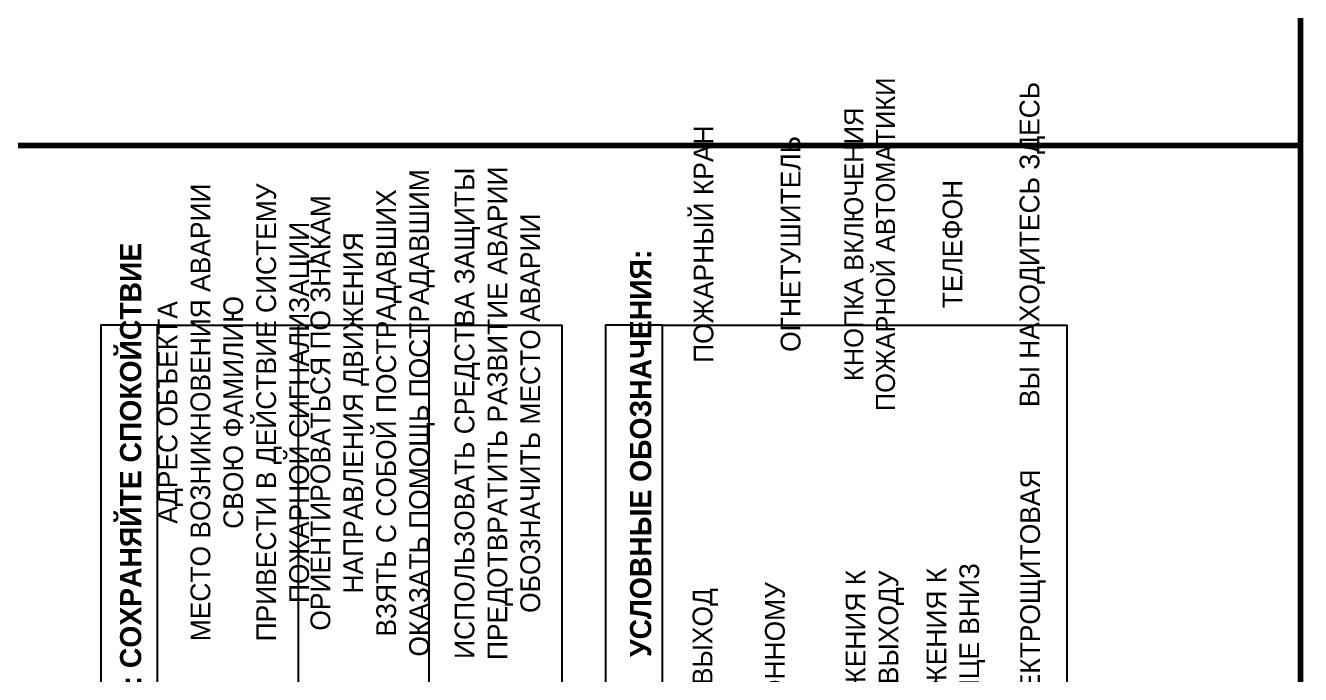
# Model space of a CAD drawing. Header units: millimetres. Extents: x 13114 to 67229, y 22859 to 38520.
# Drawn here: x 19758.7 to 19939.7, y 30427.3 to 30519.3 of the extents above; entities that cross this region are included whole.
import ezdxf

# ---------------------------------------------------------------- set-up
doc = ezdxf.new("R2010")
doc.units = ezdxf.units.MM
doc.styles.add('обычный', font='arial.ttf')

msp = doc.modelspace()

# ---------------------------------------------------------------- linework, layer by layer
at = {"color": 1, "lineweight": 100}
for points in [[(19339.68, 30897.29), (19939.68, 30897.29), (19939.68, 30502.29), (19339.68, 30502.29)], [(19339.68, 30502.29), (19939.68, 30502.29), (19939.68, 30107.29), (19339.68, 30107.29)]]:
    msp.add_lwpolyline(points, close=True, dxfattribs=at)
for points in [[(19777.47, 30333.05), (19777.47, 30476.82), (19769.42, 30476.82), (19769.42, 30333.05)], [(19777.47, 30333.05), (19777.47, 30476.82), (19834.87, 30476.82), (19834.87, 30333.05)], [(19849.12, 30333.05), (19849.12, 30476.82), (19841.07, 30476.82), (19841.07, 30333.05)], [(19849.12, 30333.05), (19849.12, 30476.82), (19906.52, 30476.82), (19906.52, 30333.05)]]:
    msp.add_lwpolyline(points, close=True)
for points in [[(19797.47, 30391.47), (19797.47, 30333.05), (19797.47, 30476.82)], [(19816.04, 30391.47), (19816.04, 30333.05), (19816.04, 30476.82)]]:
    msp.add_lwpolyline(points)

# ---------------------------------------------------------------- texts
at = {"lineweight": 0, "attachment_point": 5, "rotation": 90, "style": 'обычный'}
for s, insert, char_height, width in [('\\pi-8.1,l8.1,t8.1;{\\fProxima Nova Rg|b0|i0|c204|p2;КНОПКА ВКЛЮЧЕНИЯ\\PПОЖАРНОЙ АВТОМАТИКИ}', (19878.55, 30488.28), 2.7, 126.6484), ('\\pi-8.4,l8.4,t8.4;{\\fProxima Nova Rg|b0|i0|c204|p2;ВЫ НАХОДИТЕСЬ ЗДЕСЬ\\H1.1997x; }', (19901.63, 30488.26), 2.8, 126.6484), ('\\pi-8.4,l8.4,t8.4;{\\fProxima Nova Rg|b0|i0|c204|p2;ПОЖАРНЫЙ КРАН\\H1.6404x; }', (19854.98, 30488.31), 2.8, 126.6484), ('\\pi-8.4,l8.4,t8.4;{\\fProxima Nova Rg|b0|i0|c204|p2;ОГНЕТУШИТЕЛЬ\\H1.1997x; }', (19867.34, 30488.34), 2.8, 126.6484), ('\\pi-8.4,l8.4,t8.4;{\\fProxima Nova Rg|b0|i0|c204|p2;ОРИЕНТИРОВАТЬСЯ ПО ЗНАКАМ \\PНАПРАВЛЕНИЯ ДВИЖЕНИЯ\\PВЗЯТЬ С СОБОЙ ПОСТРАДАВШИХ\\PОКАЗАТЬ ПОМОЩЬ ПОСТРАДАВШИМ}', (19808, 30464.37), 2.8, 126.6484), ('\\pi-8.4,l8.4,t8.4;{\\fProxima Nova Rg|b0|i0|c204|p2;ИСПОЛЬЗОВАТЬ СРЕДСТВА ЗАЩИТЫ \\PПРЕДОТВРАТИТЬ РАЗВИТИЕ АВАРИИ\\PОБОЗНАЧИТЬ МЕСТО АВАРИИ}', (19825.73, 30464.32), 2.8, 126.6484), ('\\pi-8.4,l8.4,t8.4;{\\fProxima Nova Rg|b0|i0|c204|p2;АДРЕС ОБЪЕКТА\\PМЕСТО ВОЗНИКНОВЕНИЯ АВАРИИ\\PСВОЮ ФАМИЛИЮ\\PПРИВЕСТИ В ДЕЙСТВИЕ СИСТЕМУ \\PПОЖАРНОЙ СИГНАЛИЗАЦИИ}', (19788.64, 30464.44), 2.8, 126.6484), ('\\pi-8.4,l8.4,t8.4;{\\fProxima Nova Rg|b0|i0|c204|p2;ТЕЛЕФОН\\H1.1997x; }', (19890.31, 30488.32), 2.8, 126.6484), ('{\\fProxima Nova Rg|b1|i0|c204|p2;ДЕЙСТВИЯ ПРИ АВАРИИ: СОХРАНЯЙТЕ СПОКОЙСТВИЕ\\H1.6644x; }', (19774.1, 30431.99), 3, 175.1736), ('{\\fProxima Nova Rg|b1|i0|c204|p2;УСЛОВНЫЕ ОБОЗНАЧЕНИЯ:\\H1.1997x; }', (19846.06, 30458.63), 3, 175.1736), ('\\pi-8.4,l8.4,t8.4;{\\fProxima Nova Rg|b0|i0|c204|p2;ЭЛЕКТРОЩИТОВАЯ\\H1.1997x; }', (19901.71, 30438.04), 2.8, 126.6484), ('\\pi-8.4,l8.4,t8.4;{\\fProxima Nova Rg|b0|i0|c204|p2;НАПРАВЛЕНИЕ ДВИЖЕНИЯ К \\PЭВАКУАЦИОННОМУ ВЫХОДУ}', (19879.27, 30414.96), 2.8, 126.6484), ('\\pi-8.4,l8.4,t8.4;{\\fProxima Nova Rg|b0|i0|c204|p2;НАПРАВЛЕНИЕ ДВИЖЕНИЯ К \\PВЫХОДУ ПО ЛЕСТНИЦЕ ВНИЗ}', (19890.75, 30415.25), 2.8, 126.6484), ('\\pi-8.4,l8.4,t8.4;{\\fProxima Nova Rg|b0|i0|c204|p2;ПУТЬ К ЭВАКУАЦИОННОМУ \\PВЫХОДУ }', (19867.83, 30414.86), 2.8, 126.6484), ('\\pi-8.4,l8.4,t8.4;{\\fProxima Nova Rg|b0|i0|c204|p2;ЭВАКУАЦИОННЫЙ ВЫХОД\\H1.6404x; }', (19855.22, 30414.85), 2.8, 126.6484)]:
    msp.add_mtext(s, dxfattribs=dict(at, insert=insert, char_height=char_height, width=width))

doc.saveas('drawing.dxf')
